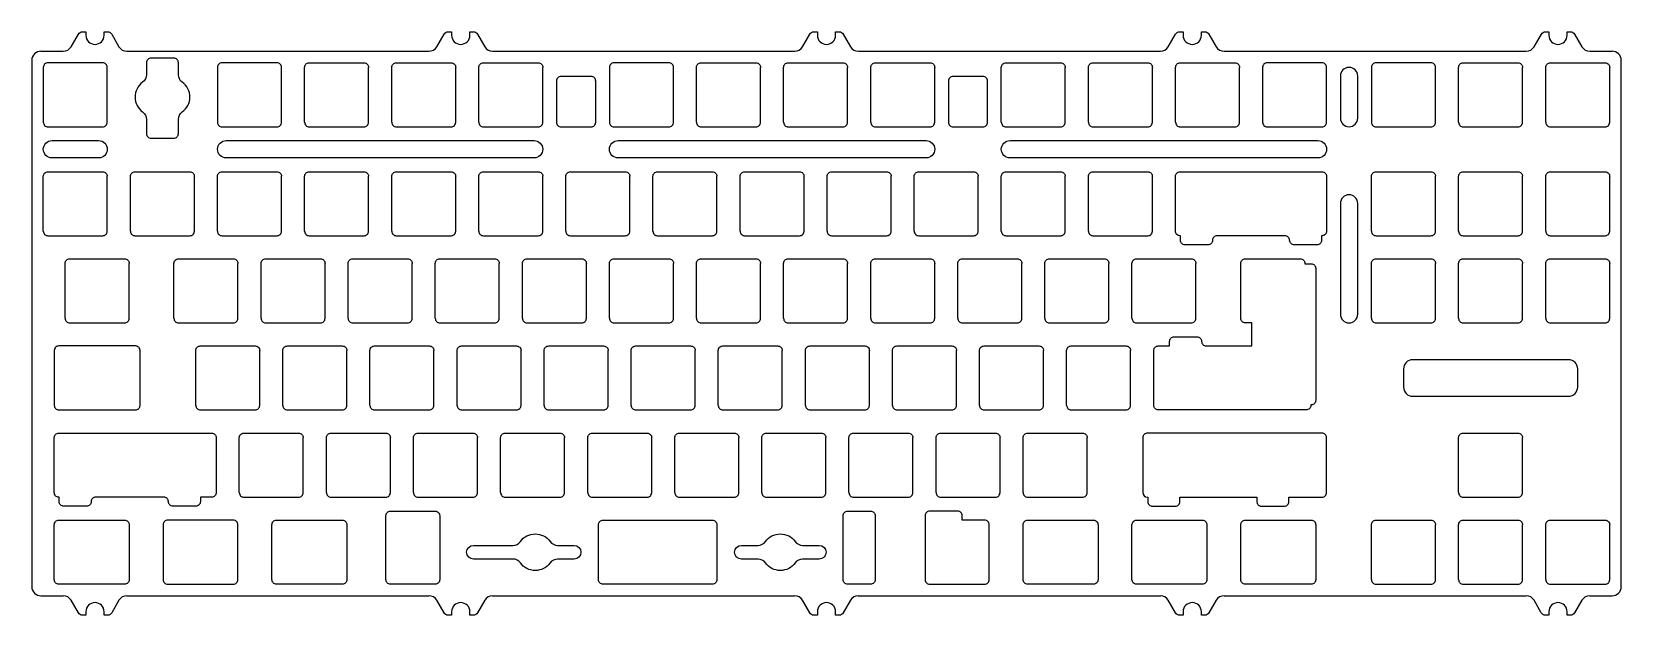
# Model space of a CAD drawing. Header units: millimetres. Extents: x 2797 to 3145, y 1451 to 1579.
import ezdxf

# ---------------------------------------------------------------- set-up
doc = ezdxf.new("R2010")
doc.units = ezdxf.units.MM
doc.layers.add('외형선(ISO)', color=7, linetype='Continuous', lineweight=50)

msp = doc.modelspace()

# ---------------------------------------------------------------- linework, layer by layer
at = {"color": 0}
for p, q in [((2799.16, 1574.69), (2804.03, 1574.69)), ((2817.96, 1574.69), (2884.03, 1574.69)), ((2897.96, 1574.69), (2964.03, 1574.69)), ((2977.96, 1574.69), (3044.03, 1574.69)), ((3057.96, 1574.69), (3124.03, 1574.69)), ((3137.96, 1574.69), (3142.82, 1574.69)), ((2799.16, 1455.63), (2804.02, 1455.63)), ((2817.95, 1455.63), (2884.02, 1455.63)), ((2897.95, 1455.63), (2964.02, 1455.63)), ((2977.95, 1455.63), (3044.02, 1455.63)), ((3057.95, 1455.63), (3124.02, 1455.63)), ((3137.95, 1455.63), (3142.82, 1455.63))]:
    msp.add_line(p, q, dxfattribs=at)
for points in [[(2804.03, 1574.69, 0.267949), (2805.76, 1575.69), (2807.35, 1578.44, -0.267949), (2808.22, 1578.94), (2808.99, 1578.94), (2808.99, 1578.19, 1), (2812.99, 1578.19), (2812.99, 1578.94), (2813.77, 1578.94, -0.267949), (2814.64, 1578.44), (2816.23, 1575.69, 0.268009), (2817.96, 1574.69)], [(2884.03, 1574.69, 0.267949), (2885.76, 1575.69), (2887.35, 1578.44, -0.267949), (2888.22, 1578.94), (2888.99, 1578.94), (2888.99, 1578.19, 1), (2892.99, 1578.19), (2892.99, 1578.94), (2893.77, 1578.94, -0.267949), (2894.64, 1578.44), (2896.23, 1575.69, 0.268009), (2897.96, 1574.69)], [(2964.03, 1574.69, 0.267949), (2965.76, 1575.69), (2967.35, 1578.44, -0.267949), (2968.22, 1578.94), (2968.99, 1578.94), (2968.99, 1578.19, 1), (2972.99, 1578.19), (2972.99, 1578.94), (2973.77, 1578.94, -0.267949), (2974.64, 1578.44), (2976.23, 1575.69, 0.268009), (2977.96, 1574.69)], [(3044.03, 1574.69, 0.267949), (3045.76, 1575.69), (3047.35, 1578.44, -0.267949), (3048.22, 1578.94), (3048.99, 1578.94), (3048.99, 1578.19, 1), (3052.99, 1578.19), (3052.99, 1578.94), (3053.77, 1578.94, -0.267949), (3054.64, 1578.44), (3056.23, 1575.69, 0.268009), (3057.96, 1574.69)], [(3124.03, 1574.69, 0.267949), (3125.76, 1575.69), (3127.35, 1578.44, -0.267949), (3128.22, 1578.94), (3128.99, 1578.94), (3128.99, 1578.19, 1), (3132.99, 1578.19), (3132.99, 1578.94), (3133.77, 1578.94, -0.267949), (3134.64, 1578.44), (3136.23, 1575.69, 0.268009), (3137.96, 1574.69)], [(2817.95, 1455.63, 0.267949), (2816.22, 1454.63), (2814.63, 1451.88, -0.267949), (2813.77, 1451.38), (2812.99, 1451.38), (2812.99, 1452.13, 1), (2808.99, 1452.13), (2808.99, 1451.38), (2808.21, 1451.38, -0.267949), (2807.34, 1451.88), (2805.76, 1454.63, 0.268009), (2804.02, 1455.63)], [(2897.95, 1455.63, 0.267949), (2896.22, 1454.63), (2894.63, 1451.88, -0.267949), (2893.77, 1451.38), (2892.99, 1451.38), (2892.99, 1452.13, 1), (2888.99, 1452.13), (2888.99, 1451.38), (2888.21, 1451.38, -0.267949), (2887.34, 1451.88), (2885.76, 1454.63, 0.268009), (2884.02, 1455.63)], [(2977.95, 1455.63, 0.267949), (2976.22, 1454.63), (2974.63, 1451.88, -0.267949), (2973.77, 1451.38), (2972.99, 1451.38), (2972.99, 1452.13, 1), (2968.99, 1452.13), (2968.99, 1451.38), (2968.21, 1451.38, -0.267949), (2967.34, 1451.88), (2965.76, 1454.63, 0.268009), (2964.02, 1455.63)], [(3057.95, 1455.63, 0.267949), (3056.22, 1454.63), (3054.63, 1451.88, -0.267949), (3053.77, 1451.38), (3052.99, 1451.38), (3052.99, 1452.13, 1), (3048.99, 1452.13), (3048.99, 1451.38), (3048.21, 1451.38, -0.267949), (3047.34, 1451.88), (3045.76, 1454.63, 0.268009), (3044.02, 1455.63)], [(3137.95, 1455.63, 0.267949), (3136.22, 1454.63), (3134.63, 1451.88, -0.267949), (3133.77, 1451.38), (3132.99, 1451.38), (3132.99, 1452.13, 1), (3128.99, 1452.13), (3128.99, 1451.38), (3128.21, 1451.38, -0.267949), (3127.34, 1451.88), (3125.76, 1454.63, 0.268009), (3124.02, 1455.63)]]:
    msp.add_lwpolyline(points, format="xyb", dxfattribs=at)
at = {"color": 0, "lineweight": -3}
for points in [[(2799.16, 1574.69, 0.414214), (2797.16, 1572.69), (2797.16, 1457.63, 0.414214), (2799.16, 1455.63)], [(2813.68, 1571.17, 0.414214), (2812.68, 1572.17), (2800.68, 1572.17, 0.414214), (2799.68, 1571.17), (2799.68, 1559.17)], [(2851.78, 1571.17, 0.414214), (2850.78, 1572.17), (2838.78, 1572.17, 0.414214), (2837.78, 1571.17), (2837.78, 1559.17)], [(2856.83, 1559.17), (2856.83, 1571.17, -0.414214), (2857.83, 1572.17), (2869.83, 1572.17, -0.414214), (2870.83, 1571.17)], [(2875.88, 1559.17), (2875.88, 1571.17, -0.414214), (2876.88, 1572.17), (2888.88, 1572.17, -0.414214), (2889.88, 1571.17)], [(2894.93, 1559.17), (2894.93, 1571.17, -0.414214), (2895.93, 1572.17), (2907.93, 1572.17, -0.414214), (2908.93, 1571.17)], [(2937.51, 1571.17, 0.414214), (2936.51, 1572.17), (2924.51, 1572.17, 0.414214), (2923.51, 1571.17), (2923.51, 1559.17)], [(2942.56, 1559.17), (2942.56, 1571.17, -0.414214), (2943.56, 1572.17), (2955.56, 1572.17, -0.414214), (2956.56, 1571.17)], [(2961.61, 1559.17), (2961.61, 1571.17, -0.414214), (2962.61, 1572.17), (2974.61, 1572.17, -0.414214), (2975.61, 1571.17)], [(2980.66, 1559.17), (2980.66, 1571.17, -0.414214), (2981.66, 1572.17), (2993.66, 1572.17, -0.414214), (2994.66, 1571.17)], [(3009.23, 1559.17), (3009.23, 1571.17, -0.414214), (3010.23, 1572.17), (3022.23, 1572.17, -0.414214), (3023.23, 1571.17)], [(3028.28, 1559.17), (3028.28, 1571.17, -0.414214), (3029.28, 1572.17), (3041.28, 1572.17, -0.414214), (3042.28, 1571.17)], [(3047.35, 1559.17), (3047.35, 1571.17, -0.414214), (3048.35, 1572.17), (3060.35, 1572.17, -0.414214), (3061.35, 1571.17)], [(3080.39, 1571.17, 0.414214), (3079.39, 1572.17), (3067.39, 1572.17, 0.414214), (3066.39, 1571.17), (3066.39, 1559.17)], [(3104.2, 1571.17, 0.414214), (3103.2, 1572.17), (3091.2, 1572.17, 0.414214), (3090.2, 1571.17), (3090.2, 1559.17)], [(3109.25, 1559.17), (3109.25, 1571.17, -0.414214), (3110.25, 1572.17), (3122.25, 1572.17, -0.414214), (3123.25, 1571.17)], [(3128.3, 1559.17), (3128.3, 1571.17, -0.414214), (3129.3, 1572.17), (3141.3, 1572.17, -0.414214), (3142.3, 1571.17)], [(3142.82, 1455.63, 0.414214), (3144.82, 1457.63), (3144.82, 1572.69, 0.414214), (3142.82, 1574.69)], [(2799.68, 1559.17, 0.414214), (2800.68, 1558.17), (2812.68, 1558.17, 0.414214), (2813.68, 1559.17), (2813.68, 1571.17)], [(2837.78, 1559.17, 0.414214), (2838.78, 1558.17), (2850.78, 1558.17, 0.414214), (2851.78, 1559.17), (2851.78, 1571.17)], [(2856.83, 1559.17, 0.414214), (2857.83, 1558.17), (2869.83, 1558.17, 0.414214), (2870.83, 1559.17), (2870.83, 1571.17)], [(2875.88, 1559.17, 0.414214), (2876.88, 1558.17), (2888.88, 1558.17, 0.414214), (2889.88, 1559.17), (2889.88, 1571.17)], [(2894.93, 1559.17, 0.414214), (2895.93, 1558.17), (2907.93, 1558.17, 0.414214), (2908.93, 1559.17), (2908.93, 1571.17)], [(2923.51, 1559.17, 0.414214), (2924.51, 1558.17), (2936.51, 1558.17, 0.414214), (2937.51, 1559.17), (2937.51, 1571.17)], [(2942.56, 1559.17, 0.414214), (2943.56, 1558.17), (2955.56, 1558.17, 0.414214), (2956.56, 1559.17), (2956.56, 1571.17)], [(2961.61, 1559.17, 0.414214), (2962.61, 1558.17), (2974.61, 1558.17, 0.414214), (2975.61, 1559.17), (2975.61, 1571.17)], [(2980.66, 1559.17, 0.414214), (2981.66, 1558.17), (2993.66, 1558.17, 0.414214), (2994.66, 1559.17), (2994.66, 1571.17)], [(3009.23, 1559.17, 0.414214), (3010.23, 1558.17), (3022.23, 1558.17, 0.414214), (3023.23, 1559.17), (3023.23, 1571.17)], [(3028.28, 1559.17, 0.414214), (3029.28, 1558.17), (3041.28, 1558.17, 0.414214), (3042.28, 1559.17), (3042.28, 1571.17)], [(3047.35, 1559.17, 0.414214), (3048.35, 1558.17), (3060.35, 1558.17, 0.414214), (3061.35, 1559.17), (3061.35, 1571.17)], [(3066.39, 1559.17, 0.414214), (3067.39, 1558.17), (3079.39, 1558.17, 0.414214), (3080.39, 1559.17), (3080.39, 1571.17)], [(3090.2, 1559.17, 0.414214), (3091.2, 1558.17), (3103.2, 1558.17, 0.414214), (3104.2, 1559.17), (3104.2, 1571.17)], [(3109.25, 1559.17, 0.414214), (3110.25, 1558.17), (3122.25, 1558.17, 0.414214), (3123.25, 1559.17), (3123.25, 1571.17)], [(3128.3, 1559.17, 0.414214), (3129.3, 1558.17), (3141.3, 1558.17, 0.414214), (3142.3, 1559.17), (3142.3, 1571.17)], [(2799.68, 1535.35), (2799.68, 1547.35, -0.414214), (2800.68, 1548.35), (2812.68, 1548.35, -0.414214), (2813.68, 1547.35)], [(2799.68, 1535.35, 0.414214), (2800.68, 1534.35), (2812.68, 1534.35, 0.414214), (2813.68, 1535.35), (2813.68, 1547.35)], [(2818.73, 1535.35), (2818.73, 1547.35, -0.414214), (2819.73, 1548.35), (2831.73, 1548.35, -0.414214), (2832.73, 1547.35)], [(2818.73, 1535.35, 0.414214), (2819.73, 1534.35), (2831.73, 1534.35, 0.414214), (2832.73, 1535.35), (2832.73, 1547.35)], [(2837.78, 1535.35), (2837.78, 1547.35, -0.414214), (2838.78, 1548.35), (2850.78, 1548.35, -0.414214), (2851.78, 1547.35)], [(2837.78, 1535.35, 0.414214), (2838.78, 1534.35), (2850.78, 1534.35, 0.414214), (2851.78, 1535.35), (2851.78, 1547.35)], [(2856.83, 1535.35), (2856.83, 1547.35, -0.414214), (2857.83, 1548.35), (2869.83, 1548.35, -0.414214), (2870.83, 1547.35)], [(2856.83, 1535.35, 0.414214), (2857.83, 1534.35), (2869.83, 1534.35, 0.414214), (2870.83, 1535.35), (2870.83, 1547.35)], [(2875.88, 1535.35), (2875.88, 1547.35, -0.414214), (2876.88, 1548.35), (2888.88, 1548.35, -0.414214), (2889.88, 1547.35)], [(2875.88, 1535.35, 0.414214), (2876.88, 1534.35), (2888.88, 1534.35, 0.414214), (2889.88, 1535.35), (2889.88, 1547.35)], [(2894.93, 1535.35), (2894.93, 1547.35, -0.414214), (2895.93, 1548.35), (2907.93, 1548.35, -0.414214), (2908.93, 1547.35)], [(2894.93, 1535.35, 0.414214), (2895.93, 1534.35), (2907.93, 1534.35, 0.414214), (2908.93, 1535.35), (2908.93, 1547.35)], [(2913.98, 1535.35), (2913.98, 1547.35, -0.414214), (2914.98, 1548.35), (2926.98, 1548.35, -0.414214), (2927.98, 1547.35)], [(2913.98, 1535.35, 0.414214), (2914.98, 1534.35), (2926.98, 1534.35, 0.414214), (2927.98, 1535.35), (2927.98, 1547.35)], [(2933.03, 1535.35), (2933.03, 1547.35, -0.414214), (2934.03, 1548.35), (2946.03, 1548.35, -0.414214), (2947.03, 1547.35)], [(2933.03, 1535.35, 0.414214), (2934.03, 1534.35), (2946.03, 1534.35, 0.414214), (2947.03, 1535.35), (2947.03, 1547.35)], [(2952.08, 1535.35), (2952.08, 1547.35, -0.414214), (2953.08, 1548.35), (2965.08, 1548.35, -0.414214), (2966.08, 1547.35)], [(2952.08, 1535.35, 0.414214), (2953.08, 1534.35), (2965.08, 1534.35, 0.414214), (2966.08, 1535.35), (2966.08, 1547.35)], [(2971.13, 1535.35), (2971.13, 1547.35, -0.414214), (2972.13, 1548.35), (2984.13, 1548.35, -0.414214), (2985.13, 1547.35)], [(2971.13, 1535.35, 0.414214), (2972.13, 1534.35), (2984.13, 1534.35, 0.414214), (2985.13, 1535.35), (2985.13, 1547.35)], [(2990.18, 1535.35), (2990.18, 1547.35, -0.414214), (2991.18, 1548.35), (3003.18, 1548.35, -0.414214), (3004.18, 1547.35)], [(2990.18, 1535.35, 0.414214), (2991.18, 1534.35), (3003.18, 1534.35, 0.414214), (3004.18, 1535.35), (3004.18, 1547.35)], [(3009.23, 1535.35), (3009.23, 1547.35, -0.414214), (3010.23, 1548.35), (3022.23, 1548.35, -0.414214), (3023.23, 1547.35)], [(3009.23, 1535.35, 0.414214), (3010.23, 1534.35), (3022.23, 1534.35, 0.414214), (3023.23, 1535.35), (3023.23, 1547.35)], [(3028.28, 1535.35), (3028.28, 1547.35, -0.414214), (3029.28, 1548.35), (3041.28, 1548.35, -0.414214), (3042.28, 1547.35)], [(3028.28, 1535.35, 0.414214), (3029.28, 1534.35), (3041.28, 1534.35, 0.414214), (3042.28, 1535.35), (3042.28, 1547.35)], [(3090.2, 1535.35), (3090.2, 1547.35, -0.414214), (3091.2, 1548.35), (3103.2, 1548.35, -0.414214), (3104.2, 1547.35)], [(3090.2, 1535.35, 0.414214), (3091.2, 1534.35), (3103.2, 1534.35, 0.414214), (3104.2, 1535.35), (3104.2, 1547.35)], [(3109.25, 1535.35), (3109.25, 1547.35, -0.414214), (3110.25, 1548.35), (3122.25, 1548.35, -0.414214), (3123.25, 1547.35)], [(3109.25, 1535.35, 0.414214), (3110.25, 1534.35), (3122.25, 1534.35, 0.414214), (3123.25, 1535.35), (3123.25, 1547.35)], [(3128.3, 1535.35), (3128.3, 1547.35, -0.414214), (3129.3, 1548.35), (3141.3, 1548.35, -0.414214), (3142.3, 1547.35)], [(3128.3, 1535.35, 0.414214), (3129.3, 1534.35), (3141.3, 1534.35, 0.414214), (3142.3, 1535.35), (3142.3, 1547.35)], [(2804.45, 1516.3), (2804.45, 1528.3, -0.414214), (2805.45, 1529.3), (2817.45, 1529.3, -0.414214), (2818.45, 1528.3)], [(2804.45, 1516.3, 0.414214), (2805.45, 1515.3), (2817.45, 1515.3, 0.414214), (2818.45, 1516.3), (2818.45, 1528.3)], [(2828.26, 1516.3), (2828.26, 1528.3, -0.414214), (2829.26, 1529.3), (2841.26, 1529.3, -0.414214), (2842.26, 1528.3)], [(2828.26, 1516.3, 0.414214), (2829.26, 1515.3), (2841.26, 1515.3, 0.414214), (2842.26, 1516.3), (2842.26, 1528.3)], [(2847.31, 1516.3), (2847.31, 1528.3, -0.414214), (2848.31, 1529.3), (2860.31, 1529.3, -0.414214), (2861.31, 1528.3)], [(2847.31, 1516.3, 0.414214), (2848.31, 1515.3), (2860.31, 1515.3, 0.414214), (2861.31, 1516.3), (2861.31, 1528.3)], [(2866.36, 1516.3), (2866.36, 1528.3, -0.414214), (2867.36, 1529.3), (2879.36, 1529.3, -0.414214), (2880.36, 1528.3)], [(2866.36, 1516.3, 0.414214), (2867.36, 1515.3), (2879.36, 1515.3, 0.414214), (2880.36, 1516.3), (2880.36, 1528.3)], [(2885.41, 1516.3), (2885.41, 1528.3, -0.414214), (2886.41, 1529.3), (2898.41, 1529.3, -0.414214), (2899.41, 1528.3)], [(2885.41, 1516.3, 0.414214), (2886.41, 1515.3), (2898.41, 1515.3, 0.414214), (2899.41, 1516.3), (2899.41, 1528.3)], [(2904.46, 1516.3), (2904.46, 1528.3, -0.414214), (2905.46, 1529.3), (2917.46, 1529.3, -0.414214), (2918.46, 1528.3)], [(2904.46, 1516.3, 0.414214), (2905.46, 1515.3), (2917.46, 1515.3, 0.414214), (2918.46, 1516.3), (2918.46, 1528.3)], [(2923.51, 1516.3), (2923.51, 1528.3, -0.414214), (2924.51, 1529.3), (2936.51, 1529.3, -0.414214), (2937.51, 1528.3)], [(2923.51, 1516.3, 0.414214), (2924.51, 1515.3), (2936.51, 1515.3, 0.414214), (2937.51, 1516.3), (2937.51, 1528.3)], [(2942.56, 1516.3), (2942.56, 1528.3, -0.414214), (2943.56, 1529.3), (2955.56, 1529.3, -0.414214), (2956.56, 1528.3)], [(2942.56, 1516.3, 0.414214), (2943.56, 1515.3), (2955.56, 1515.3, 0.414214), (2956.56, 1516.3), (2956.56, 1528.3)], [(2961.61, 1516.3), (2961.61, 1528.3, -0.414214), (2962.61, 1529.3), (2974.61, 1529.3, -0.414214), (2975.61, 1528.3)], [(2961.61, 1516.3, 0.414214), (2962.61, 1515.3), (2974.61, 1515.3, 0.414214), (2975.61, 1516.3), (2975.61, 1528.3)], [(2980.66, 1516.3), (2980.66, 1528.3, -0.414214), (2981.66, 1529.3), (2993.66, 1529.3, -0.414214), (2994.66, 1528.3)], [(2980.66, 1516.3, 0.414214), (2981.66, 1515.3), (2993.66, 1515.3, 0.414214), (2994.66, 1516.3), (2994.66, 1528.3)], [(2999.71, 1516.3), (2999.71, 1528.3, -0.414214), (3000.71, 1529.3), (3012.71, 1529.3, -0.414214), (3013.71, 1528.3)], [(2999.71, 1516.3, 0.414214), (3000.71, 1515.3), (3012.71, 1515.3, 0.414214), (3013.71, 1516.3), (3013.71, 1528.3)], [(3018.76, 1516.3), (3018.76, 1528.3, -0.414214), (3019.76, 1529.3), (3031.76, 1529.3, -0.414214), (3032.76, 1528.3)], [(3018.76, 1516.3, 0.414214), (3019.76, 1515.3), (3031.76, 1515.3, 0.414214), (3032.76, 1516.3), (3032.76, 1528.3)], [(3037.81, 1516.3), (3037.81, 1528.3, -0.414214), (3038.81, 1529.3), (3050.81, 1529.3, -0.414214), (3051.81, 1528.3)], [(3037.81, 1516.3, 0.414214), (3038.81, 1515.3), (3050.81, 1515.3, 0.414214), (3051.81, 1516.3), (3051.81, 1528.3)], [(3090.2, 1516.3), (3090.2, 1528.3, -0.414214), (3091.2, 1529.3), (3103.2, 1529.3, -0.414214), (3104.2, 1528.3)], [(3090.2, 1516.3, 0.414214), (3091.2, 1515.3), (3103.2, 1515.3, 0.414214), (3104.2, 1516.3), (3104.2, 1528.3)], [(3109.25, 1516.3), (3109.25, 1528.3, -0.414214), (3110.25, 1529.3), (3122.25, 1529.3, -0.414214), (3123.25, 1528.3)], [(3109.25, 1516.3, 0.414214), (3110.25, 1515.3), (3122.25, 1515.3, 0.414214), (3123.25, 1516.3), (3123.25, 1528.3)], [(3128.3, 1516.3), (3128.3, 1528.3, -0.414214), (3129.3, 1529.3), (3141.3, 1529.3, -0.414214), (3142.3, 1528.3)], [(3128.3, 1516.3, 0.414214), (3129.3, 1515.3), (3141.3, 1515.3, 0.414214), (3142.3, 1516.3), (3142.3, 1528.3)], [(2820.83, 1509.25, 0.414214), (2819.83, 1510.25), (2803.07, 1510.25, 0.414214), (2802.07, 1509.25), (2802.07, 1497.25)], [(2802.07, 1497.25, 0.414214), (2803.07, 1496.25), (2819.83, 1496.25, 0.414214), (2820.83, 1497.25), (2820.83, 1509.25)], [(2833.02, 1497.25), (2833.02, 1509.25, -0.414214), (2834.02, 1510.25), (2846.02, 1510.25, -0.414214), (2847.02, 1509.25)], [(2833.02, 1497.25, 0.414214), (2834.02, 1496.25), (2846.02, 1496.25, 0.414214), (2847.02, 1497.25), (2847.02, 1509.25)], [(2852.07, 1497.25), (2852.07, 1509.25, -0.414214), (2853.07, 1510.25), (2865.07, 1510.25, -0.414214), (2866.07, 1509.25)], [(2852.07, 1497.25, 0.414214), (2853.07, 1496.25), (2865.07, 1496.25, 0.414214), (2866.07, 1497.25), (2866.07, 1509.25)], [(2871.12, 1497.25), (2871.12, 1509.25, -0.414214), (2872.12, 1510.25), (2884.12, 1510.25, -0.414214), (2885.12, 1509.25)], [(2871.12, 1497.25, 0.414214), (2872.12, 1496.25), (2884.12, 1496.25, 0.414214), (2885.12, 1497.25), (2885.12, 1509.25)], [(2890.17, 1497.25), (2890.17, 1509.25, -0.414214), (2891.17, 1510.25), (2903.17, 1510.25, -0.414214), (2904.17, 1509.25)], [(2890.17, 1497.25, 0.414214), (2891.17, 1496.25), (2903.17, 1496.25, 0.414214), (2904.17, 1497.25), (2904.17, 1509.25)], [(2909.22, 1497.25), (2909.22, 1509.25, -0.414214), (2910.22, 1510.25), (2922.22, 1510.25, -0.414214), (2923.22, 1509.25)], [(2909.22, 1497.25, 0.414214), (2910.22, 1496.25), (2922.22, 1496.25, 0.414214), (2923.22, 1497.25), (2923.22, 1509.25)], [(2928.27, 1497.25), (2928.27, 1509.25, -0.414214), (2929.27, 1510.25), (2941.27, 1510.25, -0.414214), (2942.27, 1509.25)], [(2928.27, 1497.25, 0.414214), (2929.27, 1496.25), (2941.27, 1496.25, 0.414214), (2942.27, 1497.25), (2942.27, 1509.25)], [(2947.32, 1497.25), (2947.32, 1509.25, -0.414214), (2948.32, 1510.25), (2960.32, 1510.25, -0.414214), (2961.32, 1509.25)], [(2947.32, 1497.25, 0.414214), (2948.32, 1496.25), (2960.32, 1496.25, 0.414214), (2961.32, 1497.25), (2961.32, 1509.25)], [(2966.37, 1497.25), (2966.37, 1509.25, -0.414214), (2967.37, 1510.25), (2979.37, 1510.25, -0.414214), (2980.37, 1509.25)], [(2966.37, 1497.25, 0.414214), (2967.37, 1496.25), (2979.37, 1496.25, 0.414214), (2980.37, 1497.25), (2980.37, 1509.25)], [(2985.42, 1497.25), (2985.42, 1509.25, -0.414214), (2986.42, 1510.25), (2998.42, 1510.25, -0.414214), (2999.42, 1509.25)], [(2985.42, 1497.25, 0.414214), (2986.42, 1496.25), (2998.42, 1496.25, 0.414214), (2999.42, 1497.25), (2999.42, 1509.25)], [(3004.47, 1497.25), (3004.47, 1509.25, -0.414214), (3005.47, 1510.25), (3017.47, 1510.25, -0.414214), (3018.47, 1509.25)], [(3004.47, 1497.25, 0.414214), (3005.47, 1496.25), (3017.47, 1496.25, 0.414214), (3018.47, 1497.25), (3018.47, 1509.25)], [(3023.52, 1497.25), (3023.52, 1509.25, -0.414214), (3024.52, 1510.25), (3036.52, 1510.25, -0.414214), (3037.52, 1509.25)], [(3023.52, 1497.25, 0.414214), (3024.52, 1496.25), (3036.52, 1496.25, 0.414214), (3037.52, 1497.25), (3037.52, 1509.25)], [(2842.55, 1478.2), (2842.55, 1490.2, -0.414214), (2843.55, 1491.2), (2855.55, 1491.2, -0.414214), (2856.55, 1490.2)], [(2842.55, 1478.2, 0.414214), (2843.55, 1477.2), (2855.55, 1477.2, 0.414214), (2856.55, 1478.2), (2856.55, 1490.2)], [(2861.6, 1478.2), (2861.6, 1490.2, -0.414214), (2862.6, 1491.2), (2874.6, 1491.2, -0.414214), (2875.6, 1490.2)], [(2861.6, 1478.2, 0.414214), (2862.6, 1477.2), (2874.6, 1477.2, 0.414214), (2875.6, 1478.2), (2875.6, 1490.2)], [(2880.65, 1478.2), (2880.65, 1490.2, -0.414214), (2881.65, 1491.2), (2893.65, 1491.2, -0.414214), (2894.65, 1490.2)], [(2880.65, 1478.2, 0.414214), (2881.65, 1477.2), (2893.65, 1477.2, 0.414214), (2894.65, 1478.2), (2894.65, 1490.2)], [(2899.7, 1478.2), (2899.7, 1490.2, -0.414214), (2900.7, 1491.2), (2912.7, 1491.2, -0.414214), (2913.7, 1490.2)], [(2899.7, 1478.2, 0.414214), (2900.7, 1477.2), (2912.7, 1477.2, 0.414214), (2913.7, 1478.2), (2913.7, 1490.2)], [(2918.75, 1478.2), (2918.75, 1490.2, -0.414214), (2919.75, 1491.2), (2931.75, 1491.2, -0.414214), (2932.75, 1490.2)], [(2918.75, 1478.2, 0.414214), (2919.75, 1477.2), (2931.75, 1477.2, 0.414214), (2932.75, 1478.2), (2932.75, 1490.2)], [(2937.8, 1478.2), (2937.8, 1490.2, -0.414214), (2938.8, 1491.2), (2950.8, 1491.2, -0.414214), (2951.8, 1490.2)], [(2937.8, 1478.2, 0.414214), (2938.8, 1477.2), (2950.8, 1477.2, 0.414214), (2951.8, 1478.2), (2951.8, 1490.2)], [(2956.85, 1478.2), (2956.85, 1490.2, -0.414214), (2957.85, 1491.2), (2969.85, 1491.2, -0.414214), (2970.85, 1490.2)], [(2956.85, 1478.2, 0.414214), (2957.85, 1477.2), (2969.85, 1477.2, 0.414214), (2970.85, 1478.2), (2970.85, 1490.2)], [(2975.9, 1478.2), (2975.9, 1490.2, -0.414214), (2976.9, 1491.2), (2988.9, 1491.2, -0.414214), (2989.9, 1490.2)], [(2975.9, 1478.2, 0.414214), (2976.9, 1477.2), (2988.9, 1477.2, 0.414214), (2989.9, 1478.2), (2989.9, 1490.2)], [(2994.95, 1478.2), (2994.95, 1490.2, -0.414214), (2995.95, 1491.2), (3007.95, 1491.2, -0.414214), (3008.95, 1490.2)], [(2994.95, 1478.2, 0.414214), (2995.95, 1477.2), (3007.95, 1477.2, 0.414214), (3008.95, 1478.2), (3008.95, 1490.2)], [(3014, 1478.2), (3014, 1490.2, -0.414214), (3015, 1491.2), (3027, 1491.2, -0.414214), (3028, 1490.2)], [(3014, 1478.2, 0.414214), (3015, 1477.2), (3027, 1477.2, 0.414214), (3028, 1478.2), (3028, 1490.2)], [(3109.25, 1478.2), (3109.25, 1490.2, -0.414214), (3110.25, 1491.2), (3122.25, 1491.2, -0.414214), (3123.25, 1490.2)], [(3109.25, 1478.2, 0.414214), (3110.25, 1477.2), (3122.25, 1477.2, 0.414214), (3123.25, 1478.2), (3123.25, 1490.2)], [(3090.2, 1459.15), (3090.2, 1471.15, -0.414214), (3091.2, 1472.15), (3103.2, 1472.15, -0.414214), (3104.2, 1471.15)], [(3090.2, 1459.15, 0.414214), (3091.2, 1458.15), (3103.2, 1458.15, 0.414214), (3104.2, 1459.15), (3104.2, 1471.15)], [(3109.25, 1459.15), (3109.25, 1471.15, -0.414214), (3110.25, 1472.15), (3122.25, 1472.15, -0.414214), (3123.25, 1471.15)], [(3109.25, 1459.15, 0.414214), (3110.25, 1458.15), (3122.25, 1458.15, 0.414214), (3123.25, 1459.15), (3123.25, 1471.15)], [(3128.3, 1459.15), (3128.3, 1471.15, -0.414214), (3129.3, 1472.15), (3141.3, 1472.15, -0.414214), (3142.3, 1471.15)], [(3128.3, 1459.15, 0.414214), (3129.3, 1458.15), (3141.3, 1458.15, 0.414214), (3142.3, 1459.15), (3142.3, 1471.15)]]:
    msp.add_lwpolyline(points, format="xyb", dxfattribs=at)
for points in [[(2830.07, 1567.91, -0.241531), (2829.23, 1569.54), (2829.23, 1572.19, 0.414214), (2828.23, 1573.19), (2823.23, 1573.19, 0.414214), (2822.23, 1572.19), (2822.23, 1569.54, -0.241531), (2821.4, 1567.91, 0.512989), (2821.4, 1561.42, -0.241531), (2822.23, 1559.79), (2822.23, 1556.67, 0.414214), (2823.23, 1555.67), (2828.23, 1555.67, 0.414214), (2829.23, 1556.67), (2829.23, 1559.79, -0.241531), (2830.07, 1561.42, 0.512989)], [(2911.93, 1568.17), (2911.93, 1559.17, 0.414214), (2912.93, 1558.17), (2919.51, 1558.17, 0.414214), (2920.51, 1559.17), (2920.51, 1568.17, 0.414214), (2919.51, 1569.17), (2912.93, 1569.17, 0.414214)], [(2997.66, 1568.17), (2997.66, 1559.17, 0.414214), (2998.66, 1558.17), (3005.23, 1558.17, 0.414214), (3006.23, 1559.17), (3006.23, 1568.17, 0.414214), (3005.23, 1569.17), (2998.66, 1569.17, 0.414214)], [(3083.39, 1560.07, 1), (3087.19, 1560.07), (3087.19, 1569.27, 1), (3083.39, 1569.27)], [(2801.58, 1555.16), (2811.78, 1555.16, -1), (2811.78, 1551.36), (2801.58, 1551.36, -1)], [(2839.68, 1555.16), (2907.03, 1555.16, -1), (2907.03, 1551.36), (2839.68, 1551.36, -1)], [(2925.41, 1555.16), (2992.76, 1555.16, -1), (2992.76, 1551.36), (2925.41, 1551.36, -1)], [(3011.13, 1555.16), (3078.49, 1555.16, -1), (3078.49, 1551.36), (3011.13, 1551.36, -1)], [(3083.39, 1517.2, 1), (3087.19, 1517.2), (3087.19, 1541.4, 1), (3083.39, 1541.4)], [(3135.3, 1501.25), (3135.3, 1505.25, 0.414214), (3133.3, 1507.25), (3099.2, 1507.25, 0.414214), (3097.2, 1505.25), (3097.2, 1501.25, 0.414214), (3099.2, 1499.25), (3133.3, 1499.25, 0.414214)], [(3080.39, 1478.2), (3080.39, 1490.2, 0.414214), (3079.39, 1491.2), (3041.19, 1491.2, 0.414214), (3040.19, 1490.2), (3040.19, 1478.2, 0.414213), (3041.19, 1477.2), (3041.28, 1477.2), (3041.28, 1476.2, 0.414214), (3042.28, 1475.2), (3047.28, 1475.2, 0.414214), (3048.28, 1476.2), (3048.28, 1477.2), (3065.15, 1477.2), (3065.15, 1476.2, 0.414214), (3066.15, 1475.2), (3071.15, 1475.2, 0.414214), (3072.15, 1476.2), (3072.15, 1477.2), (3079.39, 1477.2, 0.414214)], [(2885.38, 1458.15), (2875.62, 1458.15, -0.414214), (2874.62, 1459.15), (2874.62, 1473.15, -0.414214), (2875.62, 1474.15), (2885.38, 1474.16, -0.414214), (2886.38, 1473.16), (2886.38, 1459.15, -0.414214)], [(2980.63, 1474.15, -0.414214), (2981.63, 1473.15), (2981.63, 1459.15, -0.414214), (2980.63, 1458.15), (2975.63, 1458.15, -0.414214), (2974.63, 1459.15), (2974.63, 1473.15, -0.414214), (2975.63, 1474.15)], [(2993.57, 1458.15), (3005.57, 1458.15, 0.414214), (3006.57, 1459.15), (3006.57, 1471.15, 0.414214), (3005.57, 1472.15), (3000.68, 1472.15), (3000.68, 1473.15, 0.414214), (2999.68, 1474.15), (2993.57, 1474.15, 0.414214), (2992.57, 1473.15), (2992.57, 1459.15, 0.414214)], [(2818.45, 1459.15, -0.414214), (2817.45, 1458.15), (2803.07, 1458.15, -0.414214), (2802.07, 1459.15), (2802.07, 1471.15, -0.414214), (2803.07, 1472.15), (2817.45, 1472.15, -0.414214), (2818.45, 1471.15)], [(2841.26, 1458.15, 0.414214), (2842.26, 1459.15), (2842.26, 1471.15, 0.414214), (2841.26, 1472.15), (2826.88, 1472.15, 0.414214), (2825.88, 1471.15), (2825.88, 1459.15, 0.414214), (2826.88, 1458.15)], [(2866.07, 1459.15, -0.414214), (2865.07, 1458.15), (2850.69, 1458.15, -0.414214), (2849.69, 1459.15), (2849.69, 1471.15, -0.414214), (2850.69, 1472.15), (2865.07, 1472.15, -0.414214), (2866.07, 1471.15)], [(2947.03, 1459.15, -0.414214), (2946.03, 1458.15), (2922.13, 1458.15, -0.414214), (2921.13, 1459.15), (2921.13, 1471.15, -0.414214), (2922.13, 1472.15), (2946.03, 1472.15, -0.414214), (2947.03, 1471.15)], [(3029.38, 1472.15, -0.414214), (3030.38, 1471.15), (3030.38, 1459.15, -0.414214), (3029.38, 1458.15), (3015, 1458.15, -0.414214), (3014, 1459.15), (3014, 1471.15, -0.414214), (3015, 1472.15)], [(3053.19, 1472.15, -0.414214), (3054.19, 1471.15), (3054.19, 1459.15, -0.414214), (3053.19, 1458.15), (3038.81, 1458.15, -0.414214), (3037.81, 1459.15), (3037.81, 1471.15, -0.414214), (3038.81, 1472.15)], [(3077, 1472.15, -0.414214), (3078, 1471.15), (3078, 1459.15, -0.414214), (3077, 1458.15), (3062.62, 1458.15, -0.414214), (3061.62, 1459.15), (3061.62, 1471.15, -0.414214), (3062.62, 1472.15)], [(2915.78, 1463.65), (2912.15, 1463.65, 0.241531), (2910.53, 1462.82, -0.512989), (2904.03, 1462.82, 0.241531), (2902.4, 1463.65), (2893.78, 1463.65, -1), (2893.78, 1466.65), (2902.4, 1466.65, 0.241531), (2904.03, 1467.49, -0.512989), (2910.53, 1467.49, 0.241531), (2912.15, 1466.65), (2915.78, 1466.65, -1)], [(2957.64, 1467.49, -0.512989), (2964.14, 1467.49, 0.241531), (2965.76, 1466.65), (2969.39, 1466.65, -1), (2969.39, 1463.65), (2965.76, 1463.65, 0.241531), (2964.14, 1462.82, -0.512989), (2957.64, 1462.82, 0.241531), (2956.02, 1463.65), (2952.39, 1463.65, -1), (2952.39, 1466.65), (2956.02, 1466.65, 0.241531)]]:
    msp.add_lwpolyline(points, format="xyb", close=True, dxfattribs=at)
at = {"layer": '외형선(ISO)', "color": 0, "lineweight": -3}
for points in [[(3079.3, 1533.35, -0.414214), (3078.3, 1532.35), (3073.3, 1532.35, -0.414214), (3072.3, 1533.35, 0.414214), (3071.3, 1534.35), (3056.42, 1534.35, 0.414214), (3055.42, 1533.35, -0.414214), (3054.42, 1532.35), (3049.42, 1532.35, -0.414214), (3048.42, 1533.35), (3048.42, 1534.35), (3048.33, 1534.35, -0.414214), (3047.33, 1535.35), (3047.33, 1547.35, -0.414214), (3048.33, 1548.35), (3079.38, 1548.35, -0.414214), (3080.38, 1547.35), (3080.38, 1535.35, -0.414214), (3079.38, 1534.35), (3079.3, 1534.35)], [(3046.04, 1511.25, -0.414214), (3047.04, 1512.25), (3052.04, 1512.25, -0.414214), (3053.04, 1511.25, 0.414214), (3054.04, 1510.25), (3064, 1510.25), (3064, 1515.3), (3062.62, 1515.3, -0.414214), (3061.62, 1516.3), (3061.62, 1528.3, -0.414214), (3062.62, 1529.3), (3074.62, 1529.3, -0.414214), (3075.62, 1528.3), (3075.62, 1528.22), (3077, 1528.22, -0.414214), (3078, 1527.22), (3078, 1498.34, -0.414214), (3077, 1497.34), (3076.92, 1497.34), (3076.92, 1497.25, -0.414214), (3075.92, 1496.25), (3043.57, 1496.25, -0.414214), (3042.57, 1497.25), (3042.57, 1509.25, -0.414214), (3043.57, 1510.25), (3046.04, 1510.25)], [(2833.03, 1475.2), (2828.03, 1475.2, -0.414214), (2827.03, 1476.2, 0.414214), (2826.03, 1477.2), (2811.15, 1477.2, 0.414214), (2810.15, 1476.2, -0.414214), (2809.15, 1475.2), (2804.15, 1475.2, -0.414214), (2803.15, 1476.2), (2803.15, 1477.2), (2803.07, 1477.2, -0.414214), (2802.07, 1478.2), (2802.07, 1490.2, -0.414214), (2803.07, 1491.2), (2836.5, 1491.2, -0.414214), (2837.5, 1490.2), (2837.5, 1478.2, -0.414214), (2836.5, 1477.2), (2834.03, 1477.2), (2834.03, 1476.2, -0.414214)]]:
    msp.add_lwpolyline(points, format="xyb", close=True, dxfattribs=at)

doc.saveas('drawing.dxf')
